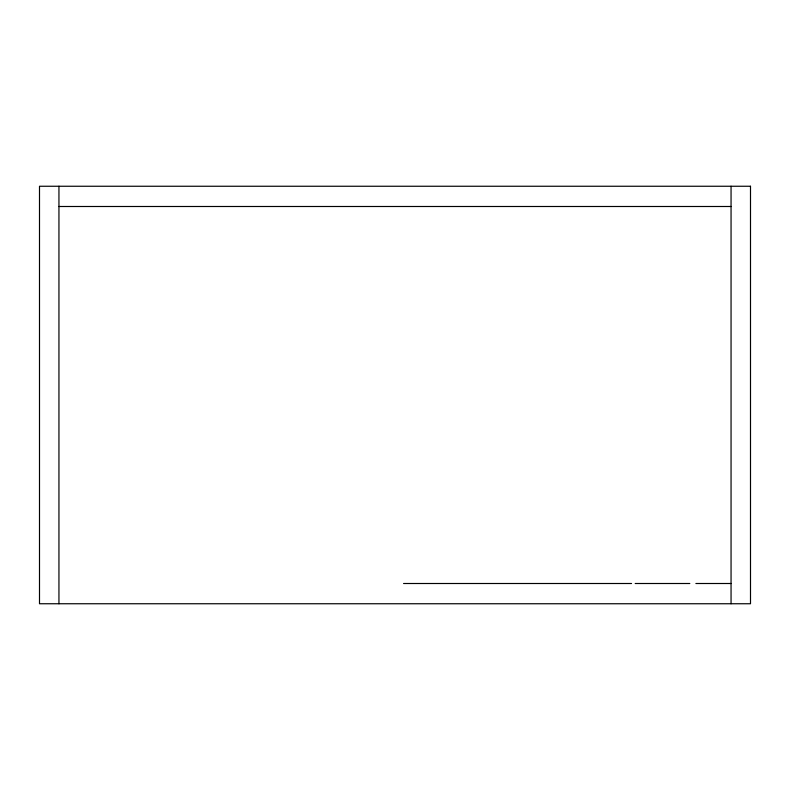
<?xml version="1.0" encoding="UTF-8"?>
<svg xmlns="http://www.w3.org/2000/svg" width="790" height="790" viewBox="0 0 790 790"><rect width="100%" height="100%" fill="white"/><g stroke="black" fill="none" stroke-linecap="round" stroke-linejoin="round"><path stroke-width="1.19" d="M58.944 206.496L731.056 206.496M403.562 583.504L631.546 583.504M635.19 583.504L689.818 583.504M695.881 583.504L731.027 583.504M731.056 186.252L731.056 603.748M58.944 186.252L58.944 603.748M750.5 186.252L39.5 186.252L39.5 603.748L750.5 603.748L750.5 186.252"/></g></svg>
